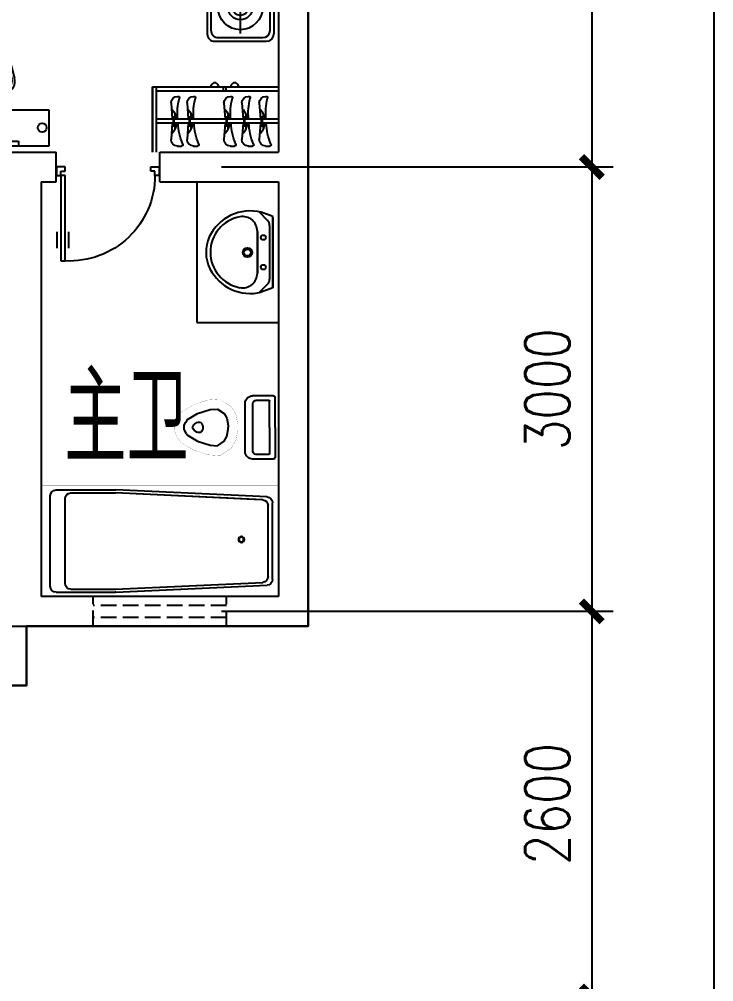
# Model space of a CAD drawing. Header units: millimetres. Extents: x 630 to 33459, y 325 to 36927.
# Drawn here: x 27796 to 32482, y 20895 to 27393 of the extents above; entities that cross this region are included whole.
import ezdxf
from ezdxf.enums import TextEntityAlignment as Align

# ---------------------------------------------------------------- set-up
doc = ezdxf.new("R2010")
doc.units = ezdxf.units.MM
doc.linetypes.add('DASH', pattern=[0.35, 0.25, -0.1])
for name, color, linetype in [('3', 7, 'Continuous'), ('AXIS', 3, 'Continuous'), ('JJ', 8, 'Continuous'), ('PUB_WINDW', 7, 'Continuous'), ('T', 7, 'Continuous'), ('WALL', 255, 'Continuous'), ('WINDOW', 2, 'Continuous')]:
    doc.layers.add(name, color=color, linetype=linetype)
doc.styles.add('DIM_FONT', font='SIMPLEX', dxfattribs={"width": 0.8})
doc.styles.add('HZ', font='txt', dxfattribs={"width": 0.7, "height": 5, "bigfont": 'hztxt'})
doc.styles.add('SIMPLEX', font='SIMPLEX.SHX')
doc.styles.get("Standard").update_dxf_attribs({"font": 'arial.ttf'})
doc.dimstyles.new('AXIS', dxfattribs={"dimtxt": 300, "dimasz": 1, "dimexe": 250, "dimexo": 300, "dimgap": 0.09, "dimtad": 1, "dimdec": 0, "dimzin": 0, "dimdsep": 46, "dimtxsty": 'DIM_FONT', "dimblk": '_DIMX', "dimcen": 0.09, "dimse1": 1, "dimse2": 1, "dimclrt": 7, "dimadec": 0, "dimazin": 0, "dimtfac": 1, "dimtdec": 0, "dimtix": 1, "dimtmove": 2, "dimatfit": 3, "dimldrblk": '_DIMX', "dimfxl": 1, "dimtolj": 1, "dimtzin": 0, "dimarcsym": 0})

# ---------------------------------------------------------------- blocks, each defined once
blk = doc.blocks.new('M_E7')
for p, q in [((-10, 111.7), (-151.3, 111.7)), ((-41.4, 80.8), (-129.8, 80.8)), ((-36.4, -101.7), (-36.4, 75.8)), ((0, -101.7), (0, 101.7)), ((-201.3, 61.7), (-201.3, -265.1)), ((-149.8, 60.8), (-149.8, -264.1)), ((-36.4, -101.7), (-36.4, -279.1)), ((0, -101.7), (0, -305.1)), ((-10, -315.1), (-151.3, -315.1)), ((-41.4, -284.1), (-129.8, -284.1))]:
    blk.add_line(p, q)
at = {"const_width": 1}
for points in [[(-651.5, -24.2), (-636.8, -1.2), (-550.4, 50.7), (-450.5, 83.3), (-371.3, 88.4), (-294, 36.9), (-262.2, -17.7), (-251.9, -84.3), (-251.9, -101.7)], [(-650.7, -180.4), (-636.8, -202.2), (-550.4, -254.1), (-450.5, -286.7), (-371.3, -291.8), (-294, -240.3), (-262.2, -185.7), (-251.9, -119.1), (-251.9, -101.7)]]:
    blk.add_lwpolyline(points, dxfattribs=at)
for points in [[(-596.6, -59.2), (-590.1, -49.1), (-523.1, -8.9), (-438.1, 18.9), (-389.1, 22), (-342.7, -8.9), (-324.7, -39.9), (-317, -89.3), (-317, -101.7)], [(-595.8, -145.3), (-590.1, -154.2), (-523.1, -194.5), (-438.1, -222.3), (-389.1, -225.4), (-342.7, -194.5), (-324.7, -163.5), (-317, -114), (-317, -101.7)]]:
    blk.add_lwpolyline(points)
blk.add_lwpolyline([(-644.2, -14.8, 0.39866), (-642.7, -190.6, 0.39866)], format="xyb", dxfattribs=at)
for centre, radius, start, end in [((-151.3, 61.7), 50, 90, 180), ((-129.8, 60.8), 20, 90, 180), ((-41.4, 75.8), 5, 0, 90), ((-10, 101.7), 10, 0, 90), ((-550.8, -101.9), 62.6, 137.03811, 223.97897), ((-510.5, -114.3), 47.8, 77.26414, 164.66522), ((-510.5, -89), 47.8, 195.33478, 282.73586), ((-541.2, -102.8), 54.1, 1.1332, 40.38164), ((-541.2, -100.6), 54.1, 319.61836, 358.8668), ((-151.3, -265.1), 50, 180, 270), ((-129.8, -264.1), 20, 180, 270), ((-41.4, -279.1), 5, 270, 0), ((-10, -305.1), 10, 270, 0)]:
    blk.add_arc(centre, radius, start, end)
at = {"width": 0.8, "flags": 9}
for tag in ['XSIZE', 'YSIZE']:
    blk.add_attdef(tag, (0, 0), '', height=0.5, dxfattribs=at)
blk = doc.blocks.new('M_E6')
for p, q in [((240.4, 0), (-240.4, 0)), ((-237.5, 0), (239.3, 0)), ((240.4, 0), (269.8, -78.5)), ((-213.1, -36.1), (-271.2, -90.6)), ((-240.4, 0), (-269.8, -78.5)), ((-178.9, -22.5), (181, -22.5)), ((216.7, -37.5), (273.5, -95.2)), ((141.1, -105.2), (-140.8, -105.2)), ((-140.8, -105.2), (141.1, -105.2))]:
    blk.add_line(p, q)
for centre, radius in [((-99.1, -65), 16.3), ((100.9, -65), 16.3), ((2.4, -172.5), 31.6), ((2.4, -172.5), 23)]:
    blk.add_circle(centre, radius)
for centre, radius, start, end in [((-178.9, -72.5), 50, 90, 133.18096), ((181, -72.5), 50, 44.56072, 90), ((28.4, -151.9), 307.1, 166.17513, 244.72963), ((-140.8, -205.2), 100, 90, 190.56023), ((-28.4, -151.9), 307.1, 297.06391, 13.82487), ((141.1, -205.2), 100, 349.43977, 90), ((0.2, -179), 243.4, 190.56023, 349.43977), ((-0.2, -201.5), 250.2, 245.80711, 296.46282), ((28.4, -151.9), 307.1, 266.58899, 266.59358)]:
    blk.add_arc(centre, radius, start, end)
at = {"width": 0.8, "flags": 9}
for tag in ['XSIZE', 'YSIZE']:
    blk.add_attdef(tag, (0, 0), '', height=0.5, dxfattribs=at)
blk = doc.blocks.new('_GCBLK')
at = {"linetype": 'DASH'}
for p, q in [((-0.5, -0.5), (-0.5, 0.5)), ((0.5, -0.5), (0.5, 0.5)), ((-0.5, 0.2), (0.5, 0.2)), ((-0.5, -0.2), (0.5, -0.2))]:
    blk.add_line(p, q, dxfattribs=at)
at = {"style": 'SIMPLEX', "flags": 9}
blk.add_attdef('A', text='', height=1, dxfattribs=at).set_placement((0, 1.5), align=Align.MIDDLE)
blk = doc.blocks.new('M_E10')
for p, q in [((-700, -30), (-302.2, -30)), ((-600, -50), (-300, -50)), ((-300, -50), (694.6, -95.9)), ((-297.8, -30.2), (724.3, -76.1)), ((-740, -70), (-740, -680)), ((-640, -90), (-640, -660)), ((760, -115.9), (760, -634.1)), ((730, -135.6), (730, -614.4)), ((-600, -700), (-300, -700)), ((694.6, -654.1), (-300, -700)), ((684.7, -654.2), (-300, -700)), ((724.3, -673.9), (-297.8, -719.8)), ((-700, -720), (-302.2, -720))]:
    blk.add_line(p, q)
at = {"const_width": 1.5}
for points in [[(-800, 0), (800, 0)], [(-800, -750), (-800, 0)], [(800, 0), (800, -750)], [(800, -750), (-800, -750)]]:
    blk.add_lwpolyline(points, dxfattribs=at)
for radius in [20, 16]:
    blk.add_circle((550, -385.5), radius)
for centre, start, end in [((-700, -70), 90, 180), ((-600, -90), 90, 180), ((-302.2, -70), 83.79655, 90), ((690, -135.6), 0, 83.36749), ((720, -115.9), 0, 83.79655), ((690, -614.4), 276.63251, 0), ((720, -634.1), 276.20345, 0), ((-700, -680), 180, 270), ((-600, -660), 180, 270), ((-302.2, -680), 270, 276.20345)]:
    blk.add_arc(centre, 40, start, end)
at = {"width": 0.8, "flags": 9}
for tag in ['XSIZE', 'YSIZE']:
    blk.add_attdef(tag, (0, 0), '', height=0.5, dxfattribs=at)
blk = doc.blocks.new('A$C578550E8')
at = {"layer": 'JJ'}
for p, q in [((399.8, 464.6, -1600), (49.9, 464.6, -1600)), ((0, 49.9, -1600), (0, 414.8, -1600)), ((374.8, 439.7, -1600), (74.8, 439.7, -1600)), ((226.5, 237.3, -1600), (226.5, 411.1, -1600)), ((449.6, 49.9, -1600), (449.6, 414.8, -1600)), ((24.9, 389.8, -1600), (24.9, 74.8, -1600)), ((424.7, 74.8, -1600), (424.7, 389.8, -1600)), ((226.5, 237.3, -1600), (52.7, 237.3, -1600)), ((226.5, 237.3, -1600), (226.5, 63.4, -1600)), ((226.5, 237.3, -1600), (400.3, 237.3, -1600)), ((74.8, 24.9, -1600), (374.8, 24.9, -1600)), ((399.8, 0, -1600), (49.9, 0, -1600))]:
    blk.add_line(p, q, dxfattribs=at)
for radius in [149.6, 82.4, 52.4]:
    blk.add_circle((226.5, 237.3, -1600), radius, dxfattribs=at)
for centre, start, end in [((49.9, 414.8, -1600), 90, 180), ((399.8, 414.8, -1600), 360, 90), ((74.8, 389.8, -1600), 90, 180), ((374.8, 389.8, -1600), 360, 90), ((74.8, 74.8, -1600), 180, 270), ((374.8, 74.8, -1600), 270, 360), ((49.9, 49.9, -1600), 180, 270), ((399.8, 49.9, -1600), 270, 360)]:
    blk.add_arc(centre, 49.9, start, end, dxfattribs=at)
blk = doc.blocks.new('A$C010118AF')
for p, q in [((0, 979.6), (245, 979.6)), ((0, 0), (0, 979.6)), ((245, 979.6), (245, 0)), ((0, 204.3), (0, 881.7)), ((0, 881.7), (35.1, 881.7)), ((35.1, 881.7), (35.1, 204.3)), ((245, 896.8), (245, 119.1)), ((245, 680), (245, 630)), ((260, 680), (245, 680)), ((260, 630), (260, 680)), ((245, 630), (260, 630)), ((362.6, 588.8), (538.7, 636)), ((367.7, 569.6), (543.9, 616.8)), ((614.4, 576.1), (670.3, 367.5)), ((633.6, 581.2), (689.5, 372.6)), ((363.7, 285.3), (307.8, 493.9)), ((382.9, 290.4), (327, 499.1)), ((245, 418.9), (245, 368.9)), ((260, 418.9), (245, 418.9)), ((260, 368.9), (260, 418.9)), ((245, 368.9), (260, 368.9)), ((629.6, 296.9), (453.4, 249.7)), ((634.7, 277.8), (458.5, 230.6)), ((35.1, 204.3), (0, 204.3)), ((245, 0), (0, 0))]:
    blk.add_line(p, q)
for centre in [(125, 940.5), (125, 44)]:
    blk.add_circle(centre, 30)
for centre, radius, start, end in [((382.6, 514), 77.4, 105, 195), ((558.8, 561.2), 77.4, 15, 105), ((558.8, 561.2), 57.6, 15, 105), ((382.6, 514), 57.6, 105, 195), ((614.7, 352.6), 57.6, 285, 15), ((614.7, 352.6), 77.4, 285, 15), ((438.5, 305.3), 77.4, 195, 285), ((438.5, 305.3), 57.6, 195, 285)]:
    blk.add_arc(centre, radius, start, end)
blk = doc.blocks.new('YI')
for p, q in [((112.6, 178.4), (143.8, 178.4)), ((72.4, 3.4), (62.6, 128.4)), ((92.4, 3.4), (92.4, 49.7)), ((62.6, -151.6), (72.4, -26.6)), ((92.4, -69.2), (92.4, -26.6)), ((112.6, -201.6), (117.3, -201.6))]:
    blk.add_line(p, q)
blk.add_lwpolyline([(78.3, -43.2), (78.3, 22.3), (86.8, 22.3), (86.8, -43.2)], close=True)
for centre, radius, start, end in [((112.6, 128.4), 50, 90, 180), ((544.7, -7.4), 427.7, 156.40833, 178.55045), ((143.8, 168.4), 10, 332.38079, 90), ((-38.5, -9.7), 143.8, 5.23989, 39.51629), ((-38.5, -9.7), 143.8, 320.48371, 353.26454), ((549.1, -76.4), 436.9, 173.45302, 194.84064), ((112.6, -151.6), 50, 180, 270), ((117.3, -191.6), 10, 270, 19.18381)]:
    blk.add_arc(centre, radius, start, end)
blk = doc.blocks.new('M_A23MCU')
for p, q in [((-0.4541, 0.0807), (-0.4541, 0.9053)), ((-0.4541, 0.9053), (-0.4129, 0.9053)), ((-0.4129, 0.9053), (-0.4129, 0.0807)), ((-0.489, 0.7822), (-0.489, 0.6235)), ((-0.378, 0.7822), (-0.378, 0.6235)), ((-0.4953, -0.0018), (-0.4953, 0.0807)), ((-0.4953, 0.0807), (-0.4541, 0.0807)), ((-0.4129, 0.0807), (-0.4541, 0.0807)), ((-0.4541, 0.0807), (-0.4541, 0.0395)), ((-0.4541, 0.0395), (-0.4129, 0.0395)), ((-0.4129, 0.0395), (-0.4129, -0.0018)), ((0.4117, 0.0395), (0.4117, -0.0018)), ((0.4529, 0.0395), (0.4117, 0.0395)), ((0.4529, 0.0807), (0.4529, 0.0395)), ((0.4941, 0.0807), (0.4529, 0.0807)), ((0.4941, -0.0018), (0.4941, 0.0807)), ((-0.4129, -0.0018), (-0.4953, -0.0018)), ((-0.4953, -0.0018), (-0.4953, -0.0018)), ((0.4117, -0.0018), (0.4941, -0.0018)), ((0.4941, -0.0018), (0.4941, -0.0018))]:
    blk.add_line(p, q)
blk.add_arc((-0.3716, 0.0817), 0.8246, 359.92833, 92.86603)
blk = doc.blocks.new('_DIMX')
at = {"const_width": 50}
blk.add_lwpolyline([(-70, -70), (70, 70)], dxfattribs=at)
blk = doc.blocks.new('*D67')
at = {"color": 0, "linetype": 'ByBlock', "transparency": 16777216}
blk.add_line((633573.2, 431357.3), (633573.2, 407359.3), dxfattribs=at)
at = {"layer": 'DEFPOINTS', "color": 0, "linetype": 'ByBlock', "transparency": 16777216}
for p in [(631373.2, 431358.3), (631373.2, 407358.3), (633573.2, 407358.3)]:
    blk.add_point(p, dxfattribs=at)
at = {"color": 0, "linetype": 'ByBlock', "transparency": 16777216}
for p, rotation in [((633573.2, 431358.3), 90), ((633573.2, 407358.3), 270)]:
    blk.add_blockref('_DIMX', p, dxfattribs=dict(at, rotation=rotation))
at = {"color": 7, "linetype": 'ByBlock', "transparency": 16777216, "insert": (633273.2, 418560.2), "char_height": 300, "attachment_point": 5, "rotation": 90, "style": 'DIM_FONT'}
blk.add_mtext('\\A1;24000', dxfattribs=at)
blk = doc.blocks.new('*D72')
at = {"color": 0, "linetype": 'ByBlock', "transparency": 16777216}
blk.add_line((632750.3, 430757.3), (632750.3, 425659.3), dxfattribs=at)
at = {"layer": 'DEFPOINTS', "color": 0, "linetype": 'ByBlock', "transparency": 16777216}
for p in [(630250.3, 430758.3), (630250.3, 425658.3), (632750.3, 425658.3)]:
    blk.add_point(p, dxfattribs=at)
at = {"color": 0, "linetype": 'ByBlock', "transparency": 16777216}
for p, rotation in [((632750.3, 430758.3), 90), ((632750.3, 425658.3), 270)]:
    blk.add_blockref('_DIMX', p, dxfattribs=dict(at, rotation=rotation))
at = {"color": 7, "linetype": 'ByBlock', "transparency": 16777216, "insert": (632450.3, 428208.3), "char_height": 300, "attachment_point": 5, "rotation": 90, "style": 'DIM_FONT'}
blk.add_mtext('\\A1;5100', dxfattribs=at)
blk = doc.blocks.new('*D73')
at = {"color": 0, "linetype": 'ByBlock', "transparency": 16777216}
blk.add_line((632750.3, 425657.3), (632750.3, 422659.3), dxfattribs=at)
at = {"layer": 'DEFPOINTS', "color": 0, "linetype": 'ByBlock', "transparency": 16777216}
for p in [(630250.3, 425658.3), (630250.3, 422658.3), (632750.3, 422658.3)]:
    blk.add_point(p, dxfattribs=at)
at = {"color": 0, "linetype": 'ByBlock', "transparency": 16777216}
for p, rotation in [((632750.3, 425658.3), 90), ((632750.3, 422658.3), 270)]:
    blk.add_blockref('_DIMX', p, dxfattribs=dict(at, rotation=rotation))
at = {"color": 7, "linetype": 'ByBlock', "transparency": 16777216, "insert": (632450.3, 424158.3), "char_height": 300, "attachment_point": 5, "rotation": 90, "style": 'DIM_FONT'}
blk.add_mtext('\\A1;3000', dxfattribs=at)
blk = doc.blocks.new('*D74')
at = {"color": 0, "linetype": 'ByBlock', "transparency": 16777216}
blk.add_line((632750.3, 422657.3), (632750.3, 420059.3), dxfattribs=at)
at = {"layer": 'DEFPOINTS', "color": 0, "linetype": 'ByBlock', "transparency": 16777216}
for p in [(630550.3, 422658.3), (630550.3, 420058.3), (632750.3, 420058.3)]:
    blk.add_point(p, dxfattribs=at)
at = {"color": 0, "linetype": 'ByBlock', "transparency": 16777216}
for p, rotation in [((632750.3, 422658.3), 90), ((632750.3, 420058.3), 270)]:
    blk.add_blockref('_DIMX', p, dxfattribs=dict(at, rotation=rotation))
at = {"color": 7, "linetype": 'ByBlock', "transparency": 16777216, "insert": (632450.3, 421358.3), "char_height": 300, "attachment_point": 5, "rotation": 90, "style": 'DIM_FONT'}
blk.add_mtext('\\A1;2600', dxfattribs=at)
blk = doc.blocks.new('1T4F83聚福元')
blk.add_line((11445.1, 10259.3), (11345.1, 10259.3))
at = {"layer": '3'}
for p, q in [((12595.1, 13659.3), (12595.1, 12709.3)), ((12595.1, 12709.3), (13145.1, 12709.3))]:
    blk.add_line(p, q, dxfattribs=at)
at = {"layer": 'AXIS'}
for p, q in [((15403.5, 13759.3), (12760, 13759.3)), ((15403.5, 10759.3), (12760, 10759.3))]:
    blk.add_line(p, q, dxfattribs=at)
at = {"layer": 'JJ'}
for p, q in [((12295.1, 14300.3), (13145.1, 14300.3)), ((12295.1, 14300.3), (12295.1, 13859.3)), ((12295.1, 13859.3), (12295.1, 14300.3)), ((12321.6, 13859.3), (12321.6, 14300.3)), ((12774, 14273.8), (12774, 14300.3)), ((12791.6, 14273.8), (12791.6, 14300.3)), ((12321.6, 14273.8), (13145.1, 14273.8)), ((12321.6, 14084.5), (13145.1, 14084.5)), ((12321.6, 14058.1), (13145.1, 14058.1)), ((12321.6, 14058.1), (13145.1, 14058.1))]:
    blk.add_line(p, q, dxfattribs=at)
for centre in [(12715.4, 14301.4), (12849.8, 14301.4)]:
    blk.add_arc(centre, 26.5, 357.54335, 182.45665, dxfattribs=at)
at = {"layer": 'WALL'}
for p, q in [((13145.1, 19359.3), (13145.1, 13859.3)), ((13345.1, 19359.3), (13345.1, 10659.3)), ((11345.1, 13859.3), (11645.1, 13859.3)), ((11645.1, 13659.3), (11645.1, 13859.3)), ((12345.1, 13859.3), (13145.1, 13859.3)), ((12345.1, 13659.3), (12345.1, 13859.3)), ((11545.1, 13659.3), (11545.1, 11159.3)), ((11545.1, 13659.3), (11645.1, 13659.3)), ((12345.1, 13659.3), (13145.1, 13659.3)), ((13145.1, 13659.3), (13145.1, 10859.3)), ((11545.1, 11859.3), (11545.1, 10859.3)), ((13145.1, 10859.3), (11545.1, 10859.3)), ((13345.1, 10659.3), (11445.1, 10659.3)), ((11445.1, 10659.3), (11445.1, 10259.3))]:
    blk.add_line(p, q, dxfattribs=at)
at = {"layer": 'WINDOW'}
blk.add_lwpolyline([(8845.1, 8059.3), (8829.2, 10259.3), (11445.1, 10259.3), (11445.1, 10659.3), (13345.1, 10659.3), (13345.1, 19359.3), (10745.1, 19359.3), (10745.1, 18959.3), (6445.1, 18959.3), (6445.1, 19559.3), (2045.1, 19559.3), (2045.1, 14359.3), (-454.9, 14359.3)], dxfattribs=at)
blk.add_lwpolyline([(6445.1, 19559.3), (2145.1, 19559.3), (2145.1, 9659.3), (3645.1, 9659.3), (3645.1, 8159.3), (7045.1, 8159.3), (8844.4, 8154.9), (8845.1, 8259.3), (7045.1, 8259.3), (7029.2, 10659.3), (13345.1, 10659.3), (13345.1, 18959.3), (13345.1, 18959.3), (6445.1, 18959.3)], close=True, dxfattribs=at)
at = {"layer": '3', "rotation": 270}
blk.add_blockref('M_E6', (13108.2, 13184.3), dxfattribs=at)
at = {"layer": '3', "xscale": -1, "rotation": 180}
for name, p in [('M_E7', (13122.1, 11899.8)), ('M_E10', (12345.1, 10859.3))]:
    blk.add_blockref(name, p, dxfattribs=at)
at = {"layer": 'JJ'}
for name, p, rotation in [('A$C578550E8', (13114.4, 15072.8), 180), ('A$C010118AF', (11595.1, 13899.7), 90)]:
    blk.add_blockref(name, p, dxfattribs=dict(at, rotation=rotation))
at = {"layer": 'JJ', "extrusion": (0, 0, -1), "xscale": 0.8820000000000003, "yscale": 0.8820000000000003, "zscale": -0.882, "rotation": 180}
for p in [(-12365, 14058.1), (-12473.2, 14058.1), (-12722.6, 14058.1), (-12842.7, 14058.1), (-12960.1, 14058.1)]:
    blk.add_blockref('YI', p, dxfattribs=at)
at = {"layer": 'WINDOW'}
for name, p, xscale, yscale, zscale in [('M_A23MCU', (11995.1, 13759.3), 700, -700, 700), ('_GCBLK', (12345.1, 10759.3), -900, 199.9999999999963, 900)]:
    blk.add_blockref(name, p, dxfattribs=dict(at, xscale=xscale, yscale=yscale, zscale=zscale))
at = {"layer": 'JJ', "oblique": -180, "text_generation_flag": 4, "width": 0.8, "flags": 9}
blk.add_attdef('XSIZE', (12307.9, 14297.8), '', height=0.441, rotation=90, dxfattribs=at)
at = {"layer": 'JJ', "style": 'DIM_FONT', "oblique": -180, "text_generation_flag": 4, "width": 0.8, "flags": 9}
for tag in ['XSIZE', 'YSIZE']:
    blk.add_attdef(tag, (12780.2, 14084.5), '', height=0.441, rotation=90, dxfattribs=at)
at = {"layer": 'T', "style": 'HZ', "width": 0.7}
blk.add_text('主卫', height=600, dxfattribs=at).set_placement((11699.9, 11766))
at = {"layer": 'AXIS'}
dim = blk.add_linear_dim(base=(16082.9, -4540.7), p1=(13882.9, 19459.3), p2=(13882.9, -4540.7), angle=270, dimstyle='AXIS', dxfattribs=at)
dim.commit()
dim.dimension.update_dxf_attribs({"geometry": '*D67', "text_midpoint": (15782.9, 6661.2), "dimtype": 129, "insert": (-617490.3, -411899)})
for base, p1, p2, picture, middle in [((15260, 13759.3), (12760, 18859.3), (12760, 13759.3), '*D72', (14960, 16309.3)), ((15260, 10759.3), (12760, 13759.3), (12760, 10759.3), '*D73', (14960, 12259.3)), ((15260, 8159.3), (13060, 10759.3), (13060, 8159.3), '*D74', (14960, 9459.3))]:
    dim = blk.add_linear_dim(base=base, p1=p1, p2=p2, angle=270, dimstyle='AXIS', dxfattribs=at)
    dim.commit()
    dim.dimension.update_dxf_attribs({"geometry": picture, "text_midpoint": middle, "insert": (-617490.3, -411899)})

msp = doc.modelspace()

# ---------------------------------------------------------------- block references
at = {"layer": 'PUB_WINDW'}
msp.add_blockref('1T4F83聚福元', (16399.4, 12636.2), dxfattribs=at)

doc.saveas('drawing.dxf')
